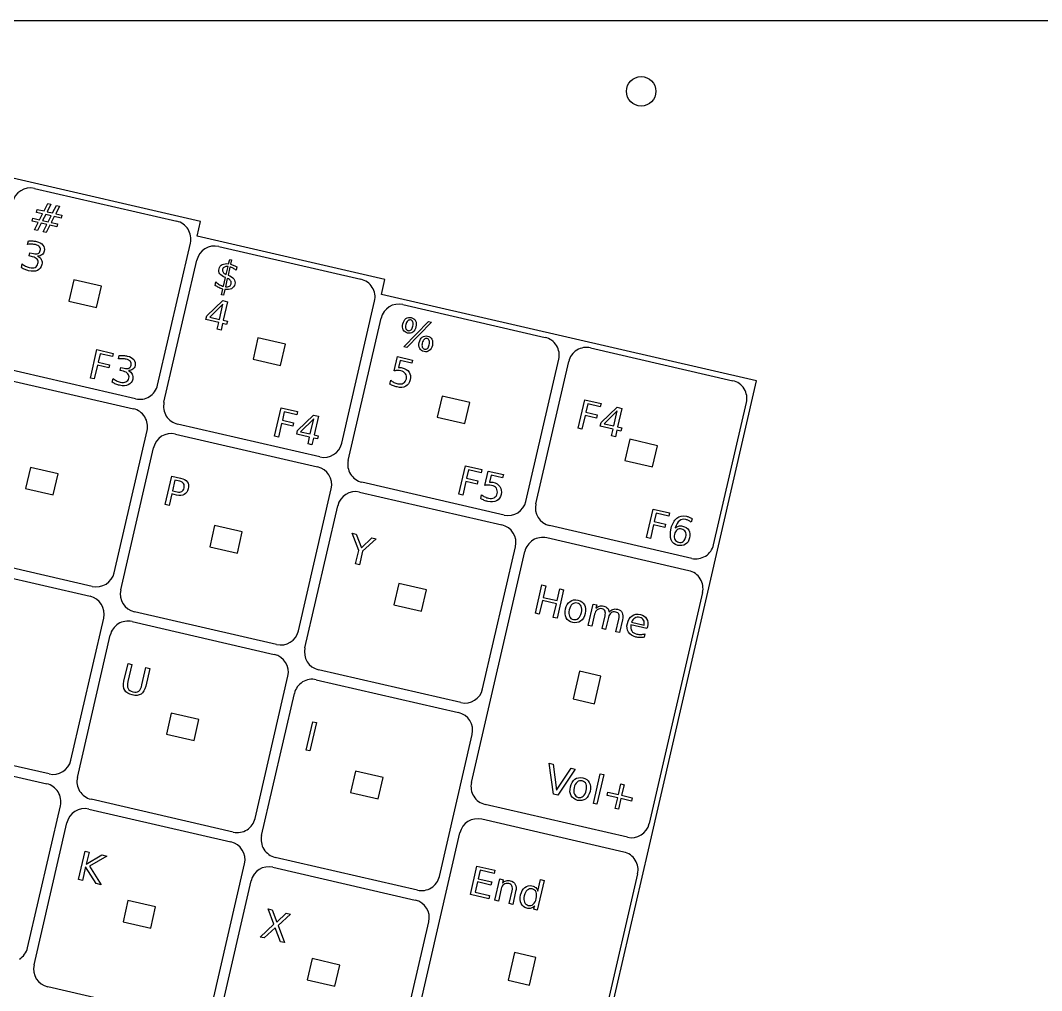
# Model space of a CAD drawing. Extents: x -4 to 403, y -6 to 597.
# Drawn here: x 95.2 to 195.9, y 501.1 to 596.9 of the extents above; entities that cross this region are included whole.
import ezdxf

# ---------------------------------------------------------------- set-up
doc = ezdxf.new("R2010")
doc.units = 0
doc.layers.get('0').update_dxf_attribs({"linetype": 'CONTINUOUS'})

msp = doc.modelspace()

# ---------------------------------------------------------------- linework, layer by layer
at = {"color": 1}
for p, q in [((28.62647, 596.869658), (370.485919, 596.869658)), ((157.868073, 589.869658), (157.868073, 589.869658)), ((112.947389, 577.021008), (94.434359, 581.295078)), ((96.562933, 580.290506), (110.593861, 577.05121)), ((112.609964, 575.559453), (112.947389, 577.021008)), ((131.122994, 571.285383), (112.609964, 575.559453)), ((108.703523, 560.861504), (111.942816, 574.892432)), ((114.738538, 574.55488), (128.769466, 571.315585)), ((109.340465, 559.174998), (112.57976, 573.205926)), ((100.431542, 571.263907), (99.947897, 569.169011)), ((103.159778, 570.634044), (100.431542, 571.263907)), ((130.785566, 569.823828), (131.122994, 571.285383)), ((102.676134, 568.539148), (103.159778, 570.634044)), ((167.811629, 561.275688), (130.785566, 569.823828)), ((99.947897, 569.169011), (102.676134, 568.539148)), ((126.879125, 555.12588), (130.118421, 569.156807)), ((132.914143, 568.819255), (146.945071, 565.579961)), ((127.51607, 553.439373), (130.755365, 567.470302)), ((118.607147, 565.52828), (118.123502, 563.433387)), ((121.335383, 564.898419), (118.607147, 565.52828)), ((120.851739, 562.803523), (121.335383, 564.898419)), ((151.427175, 564.545185), (165.458104, 561.305891)), ((118.123502, 563.433387), (120.851739, 562.803523)), ((145.05473, 549.390252), (148.294026, 563.421181)), ((146.029102, 549.165301), (149.268395, 563.19623)), ((106.544743, 559.51255), (92.513814, 562.751846)), ((92.288863, 561.777474), (106.319792, 558.53818)), ((157.126455, 514.993109), (167.811629, 561.275688)), ((136.782752, 559.792655), (136.299107, 557.697759)), ((139.510988, 559.162795), (136.782752, 559.792655)), ((139.027344, 557.067899), (139.510988, 559.162795)), ((163.567763, 545.116183), (166.807059, 559.147112)), ((136.299107, 557.697759), (139.027344, 557.067899)), ((104.429451, 542.348472), (107.668747, 556.379401)), ((124.720348, 553.776925), (110.689419, 557.016218)), ((110.464468, 556.041849), (124.495397, 552.802553)), ((155.295784, 555.518586), (154.812137, 553.42369)), ((158.024021, 554.888723), (155.295784, 555.518586)), ((105.066395, 540.661965), (108.305691, 554.692894)), ((157.540374, 552.793827), (158.024021, 554.888723)), ((154.812137, 553.42369), (157.540374, 552.793827)), ((96.157472, 552.750875), (95.673828, 550.655979)), ((98.885709, 552.121012), (96.157472, 552.750875)), ((98.402065, 550.026116), (98.885709, 552.121012)), ((142.895953, 548.0413), (128.865024, 551.280593)), ((95.673828, 550.655979), (98.402065, 550.026116)), ((122.605056, 536.612847), (125.844352, 550.643776)), ((128.640073, 550.306224), (142.671002, 547.066928)), ((123.242, 534.92634), (126.481296, 548.957269)), ((114.333077, 547.01525), (113.849433, 544.920354)), ((117.061314, 546.385387), (114.333077, 547.01525)), ((116.57767, 544.290491), (117.061314, 546.385387)), ((161.408983, 543.767228), (147.378054, 547.006524)), ((161.127796, 542.549267), (147.096868, 545.78856)), ((102.270674, 540.999517), (88.239745, 544.238813)), ((113.849433, 544.920354), (116.57767, 544.290491)), ((139.674234, 521.639346), (144.938088, 544.439608)), ((140.780661, 530.877222), (144.019957, 544.908151)), ((88.014794, 543.264444), (102.045723, 540.025148)), ((132.508682, 541.279626), (132.025038, 539.184729)), ((135.236919, 540.649762), (132.508682, 541.279626)), ((134.753275, 538.554866), (135.236919, 540.649762)), ((162.476748, 540.390487), (157.212894, 517.590228)), ((132.025038, 539.184729), (134.753275, 538.554866)), ((120.446279, 535.263892), (106.41535, 538.503188)), ((100.155382, 523.835442), (103.394677, 537.866371)), ((106.190399, 537.528819), (120.221328, 534.289523)), ((100.792326, 522.148935), (104.031619, 536.179864)), ((118.330987, 518.099817), (121.570282, 532.130746)), ((138.621884, 529.528268), (124.590955, 532.767563)), ((150.342976, 532.620859), (149.713113, 529.892622)), ((152.437872, 532.137214), (150.342976, 532.620859)), ((151.808009, 529.408978), (152.437872, 532.137214)), ((124.366004, 531.793194), (138.396933, 528.553898)), ((118.967931, 516.413311), (122.207224, 530.44424)), ((149.713113, 529.892622), (151.808009, 529.408978)), ((110.059008, 528.50222), (109.575364, 526.407324)), ((112.787245, 527.872357), (110.059008, 528.50222)), ((112.303598, 525.777461), (112.787245, 527.872357)), ((109.575364, 526.407324), (112.303598, 525.777461)), ((136.506592, 512.364189), (139.745887, 526.395118)), ((97.996604, 522.486487), (83.965676, 525.725783)), ((83.740725, 524.751411), (97.771654, 521.512118)), ((128.234613, 522.766593), (127.750966, 520.6717)), ((130.96285, 522.136732), (128.234613, 522.766593)), ((130.479203, 520.041836), (130.96285, 522.136732)), ((116.172209, 516.750862), (102.141281, 519.990156)), ((127.750966, 520.6717), (130.479203, 520.041836)), ((95.881312, 505.322409), (99.120608, 519.353338)), ((101.916327, 519.015786), (115.947256, 515.77649)), ((155.054117, 516.241274), (141.023188, 519.480569)), ((154.71669, 514.779721), (140.685761, 518.019014)), ((96.518254, 503.635903), (99.75755, 517.666832)), ((133.263127, 493.8698), (138.526984, 516.670059)), ((150.715349, 487.223563), (157.126455, 514.993109)), ((134.347812, 511.015238), (120.316883, 514.254531)), ((114.056917, 499.586784), (117.29621, 513.617713)), ((120.091932, 513.280161), (134.122861, 510.040865)), ((114.693859, 497.900278), (117.933155, 511.931207)), ((156.065644, 512.620941), (150.801791, 489.820682)), ((105.784939, 509.989188), (105.301292, 507.894292)), ((108.513172, 509.359324), (105.784939, 509.989188)), ((108.029528, 507.264428), (108.513172, 509.359324)), ((105.301292, 507.894292), (108.029528, 507.264428)), ((132.232519, 493.851159), (135.471815, 507.882088)), ((143.931869, 504.851312), (143.302006, 502.123076)), ((146.026766, 504.367668), (143.931869, 504.851312)), ((123.960541, 504.253563), (123.476897, 502.158667)), ((126.688777, 503.623699), (123.960541, 504.253563)), ((145.396902, 501.639432), (146.026766, 504.367668)), ((126.205133, 501.528803), (126.688777, 503.623699)), ((123.476897, 502.158667), (126.205133, 501.528803)), ((143.302006, 502.123076), (145.396902, 501.639432)), ((111.898137, 498.23783), (97.867208, 501.477126))]:
    msp.add_line(p, q, dxfattribs=at)
at = {"color": 5}
for p, q in [((97.505778, 578.056517), (97.877625, 578.79237)), ((98.182151, 578.722064), (97.806548, 577.987079)), ((97.877625, 578.79237), (98.182151, 578.722064)), ((98.355453, 577.860354), (98.732936, 578.594906)), ((99.033706, 578.525468), (98.659982, 577.790049)), ((98.732936, 578.594906), (99.033706, 578.525468)), ((96.334685, 577.057705), (96.401084, 577.345316)), ((96.401084, 577.345316), (97.062776, 577.192552)), ((96.760336, 577.923696), (96.827169, 578.213187)), ((97.365632, 577.783952), (96.760336, 577.923696)), ((96.827169, 578.213187), (97.505778, 578.056517)), ((97.062776, 577.192552), (97.365632, 577.783952)), ((97.670161, 577.713647), (97.367308, 577.122245)), ((98.217184, 577.587356), (97.670161, 577.713647)), ((97.806548, 577.987079), (98.355453, 577.860354)), ((97.91809, 576.995087), (98.217184, 577.587356)), ((98.519833, 577.517484), (98.220737, 576.925215)), ((99.179646, 577.365154), (98.519833, 577.517484)), ((98.659982, 577.790049), (99.246479, 577.654645)), ((99.246479, 577.654645), (99.179646, 577.365154)), ((96.926824, 576.920999), (96.334685, 577.057705)), ((96.551655, 576.187893), (96.926824, 576.920999)), ((97.227591, 576.851561), (96.854302, 576.118022)), ((97.778376, 576.724403), (97.227591, 576.851561)), ((97.367308, 577.122245), (97.91809, 576.995087)), ((97.405086, 575.990863), (97.778376, 576.724403)), ((98.081026, 576.65453), (97.705853, 575.921425)), ((98.752116, 576.499597), (98.081026, 576.65453)), ((98.220737, 576.925215), (98.818517, 576.787207)), ((98.818517, 576.787207), (98.752116, 576.499597)), ((96.854302, 576.118022), (96.551655, 576.187893)), ((97.705853, 575.921425), (97.405086, 575.990863)), ((95.889807, 574.761958), (95.967926, 575.100323)), ((96.04674, 573.614946), (96.11878, 573.926994)), ((96.373824, 573.539432), (96.04674, 573.614946)), ((96.11878, 573.926994), (96.460906, 573.848008)), ((115.7197, 572.838726), (115.821687, 573.28048)), ((115.821687, 573.28048), (116.009669, 573.237081)), ((95.270978, 572.467445), (95.355606, 572.834007)), ((115.480573, 571.802952), (115.658509, 572.573673)), ((115.846057, 572.528394), (115.660744, 571.725717)), ((116.009669, 573.237081), (115.908984, 572.800966)), ((116.54001, 572.532522), (116.464061, 572.203556)), ((115.208028, 570.622434), (115.405928, 571.479626)), ((115.58523, 571.39863), (115.397312, 570.584674)), ((114.393052, 570.711586), (114.471171, 571.049951)), ((115.015818, 569.789668), (115.144525, 570.355935)), ((115.335254, 570.315861), (115.203755, 569.74628)), ((115.203801, 569.746269), (115.015818, 569.789668)), ((113.55917, 567.699785), (115.137083, 569.208576)), ((115.160338, 568.854729), (113.855749, 567.577857)), ((114.81445, 567.356521), (115.160338, 568.854729)), ((115.137083, 569.208576), (115.614555, 569.098343)), ((115.614555, 569.098343), (115.192283, 567.269292)), ((113.474543, 567.333221), (113.55917, 567.699785)), ((114.741532, 567.040715), (113.474543, 567.333221)), ((113.855749, 567.577857), (114.81445, 567.356521)), ((115.192283, 567.269292), (115.592683, 567.176853)), ((114.588768, 566.379022), (114.741532, 567.040715)), ((114.96661, 566.29179), (114.588768, 566.379022)), ((115.119374, 566.953483), (114.96661, 566.29179)), ((115.519771, 566.861044), (115.119374, 566.953483)), ((115.592683, 567.176853), (115.519771, 566.861044)), ((132.997542, 564.637392), (135.425528, 567.143867)), ((135.726298, 567.074429), (133.298309, 564.567954)), ((135.425528, 567.143867), (135.726298, 567.074429)), ((102.080812, 561.569431), (102.728754, 564.375984)), ((102.728754, 564.375984), (104.341629, 564.003623)), ((133.298309, 564.567954), (132.997542, 564.637392)), ((103.0347, 563.968751), (102.843746, 563.141637)), ((104.26785, 563.684057), (103.0347, 563.968751)), ((104.341629, 564.003623), (104.26785, 563.684057)), ((104.852753, 563.455956), (104.930872, 563.794324)), ((132.047297, 562.280094), (132.372787, 563.689952)), ((132.372787, 563.689947), (133.863473, 563.345794)), ((132.646774, 563.290091), (132.487933, 562.602079)), ((133.789697, 563.026228), (132.646774, 563.290091)), ((133.863473, 563.345794), (133.789697, 563.026228)), ((102.769967, 562.822071), (102.460533, 561.481767)), ((103.882812, 562.56515), (102.769967, 562.822071)), ((102.843746, 563.141637), (103.956587, 562.884716)), ((103.956587, 562.884716), (103.882812, 562.56515)), ((105.009683, 562.308937), (105.081726, 562.620988)), ((105.33677, 562.233426), (105.009683, 562.308937)), ((105.081726, 562.620988), (105.42385, 562.542002)), ((102.460533, 561.481767), (102.080812, 561.569431)), ((104.233922, 561.161447), (104.318549, 561.528012)), ((131.621607, 560.976532), (131.709706, 561.358134)), ((150.200276, 556.618005), (150.848222, 559.424559)), ((150.848222, 559.424559), (152.461096, 559.052197)), ((120.256411, 555.833811), (120.904354, 558.640362)), ((120.904354, 558.640362), (122.517231, 558.267998)), ((121.210299, 558.233132), (121.019345, 557.406015)), ((122.443453, 557.948435), (121.210299, 558.233132)), ((122.517231, 558.267998), (122.443453, 557.948435)), ((151.154165, 559.017326), (150.96321, 558.190209)), ((150.96321, 558.190209), (152.076055, 557.933288)), ((152.387318, 558.732629), (151.154165, 559.017326)), ((152.461096, 559.052197), (152.387318, 558.732629)), ((152.465973, 557.177988), (154.043886, 558.686779)), ((154.067141, 558.332932), (152.762549, 557.056059)), ((153.721252, 556.834727), (154.067141, 558.332932)), ((154.043886, 558.686779), (154.521358, 558.576546)), ((154.521358, 558.576546), (154.099086, 556.747495)), ((121.019345, 557.406015), (122.13219, 557.149094)), ((122.13219, 557.149094), (122.058414, 556.829525)), ((122.522108, 556.393794), (124.100021, 557.902582)), ((124.123276, 557.548735), (122.818687, 556.271865)), ((123.777387, 556.05053), (124.123276, 557.548735)), ((124.100021, 557.902582), (124.57749, 557.792349)), ((124.57749, 557.792349), (124.155218, 555.963301)), ((150.889432, 557.87064), (150.579998, 556.530339)), ((152.002279, 557.613719), (150.889432, 557.87064)), ((152.076055, 557.933288), (152.002279, 557.613719)), ((152.381346, 556.811424), (152.465973, 557.177988)), ((120.945567, 557.086446), (120.636132, 555.746145)), ((122.058414, 556.829525), (120.945567, 557.086446)), ((122.437481, 556.02723), (122.522108, 556.393794)), ((122.818687, 556.271865), (123.777387, 556.05053)), ((150.579998, 556.530339), (150.200276, 556.618005)), ((153.648335, 556.518917), (152.381346, 556.811424)), ((152.762549, 557.056059), (153.721252, 556.834727)), ((153.495571, 555.857225), (153.648335, 556.518917)), ((154.026177, 556.431685), (153.873413, 555.769993)), ((154.426574, 556.339246), (154.026177, 556.431685)), ((154.099086, 556.747495), (154.499486, 556.655056)), ((154.499486, 556.655056), (154.426574, 556.339246)), ((120.636132, 555.746145), (120.256411, 555.833811)), ((123.704469, 555.734723), (122.437481, 556.02723)), ((123.551705, 555.073031), (123.704469, 555.734723)), ((124.082309, 555.647491), (123.929544, 554.985799)), ((124.482708, 555.555052), (124.082309, 555.647491)), ((124.155218, 555.963301), (124.555621, 555.870859)), ((124.555621, 555.870859), (124.482708, 555.555052)), ((153.873413, 555.769993), (153.495571, 555.857225)), ((123.929544, 554.985799), (123.551705, 555.073031)), ((138.432022, 550.098184), (139.079967, 552.904737)), ((139.079967, 552.904737), (140.692839, 552.532376)), ((139.38591, 552.497504), (139.194953, 551.670387)), ((140.61906, 552.212807), (139.38591, 552.497504)), ((140.692839, 552.532376), (140.61906, 552.212807)), ((141.010243, 550.9741), (141.335733, 552.383958)), ((141.335733, 552.383952), (142.826419, 552.039799)), ((109.462523, 549.089039), (110.110466, 551.895589)), ((110.110466, 551.895589), (110.967659, 551.69769)), ((110.418147, 551.495875), (110.17468, 550.441301)), ((110.895619, 551.385642), (110.418147, 551.495875)), ((139.121177, 551.350819), (138.811743, 550.010517)), ((140.234019, 551.093898), (139.121177, 551.350819)), ((139.194953, 551.670387), (140.307797, 551.413466)), ((140.307797, 551.413466), (140.234019, 551.093898)), ((141.60972, 551.984097), (141.450879, 551.296084)), ((142.752641, 551.720231), (141.60972, 551.984097)), ((142.826419, 552.039799), (142.752641, 551.720231)), ((110.102637, 550.129256), (109.842244, 549.001372)), ((110.580109, 550.019023), (110.102637, 550.129256)), ((110.17468, 550.441301), (110.652149, 550.331068)), ((138.811743, 550.010517), (138.432022, 550.098184)), ((109.842244, 549.001372), (109.462523, 549.089039)), ((140.584553, 549.670538), (140.672652, 550.052139)), ((156.945051, 545.824115), (157.592994, 548.630665)), ((157.592994, 548.630665), (159.205869, 548.258304)), ((157.89894, 548.223432), (157.707986, 547.396318)), ((159.13209, 547.938738), (157.89894, 548.223432)), ((159.205869, 548.258304), (159.13209, 547.938738)), ((157.634207, 547.076752), (157.324773, 545.736451)), ((158.747052, 546.819831), (157.634207, 547.076752)), ((157.707986, 547.396318), (158.820827, 547.139397)), ((158.820827, 547.139397), (158.747052, 546.819831)), ((161.443558, 547.676356), (161.363703, 547.330467)), ((127.900716, 546.248932), (128.308631, 546.154758)), ((128.553874, 544.549777), (127.900716, 546.248932)), ((128.308631, 546.154758), (128.820405, 544.820885)), ((128.820405, 544.820885), (129.859474, 545.796719)), ((130.267392, 545.702542), (128.935478, 544.461675)), ((129.859474, 545.796719), (130.267392, 545.702542)), ((157.324773, 545.736451), (156.945051, 545.824115)), ((128.245309, 543.213234), (128.553874, 544.549777)), ((128.935478, 544.461675), (128.626913, 543.125136)), ((128.626913, 543.125136), (128.245309, 543.213234)), ((145.982448, 538.348561), (146.630391, 541.155115)), ((146.630391, 541.155115), (147.010112, 541.067451)), ((147.010112, 541.067451), (146.744513, 539.917006)), ((148.76961, 540.661237), (148.121667, 537.854684)), ((148.124289, 539.598459), (148.389888, 540.748904)), ((148.389888, 540.748904), (148.76961, 540.661237)), ((146.670735, 539.59744), (146.36217, 538.260898)), ((148.050511, 539.278893), (146.670735, 539.59744)), ((146.744513, 539.917006), (148.124289, 539.598459)), ((147.741946, 537.942351), (148.050511, 539.278893)), ((151.202682, 537.143391), (151.688747, 539.248774)), ((151.688747, 539.248774), (152.036513, 539.168488)), ((152.036513, 539.168488), (151.960999, 538.841401)), ((146.36217, 538.260898), (145.982448, 538.348561)), ((151.825159, 538.253021), (151.550444, 537.063101)), ((152.56553, 536.82875), (152.856303, 538.08822)), ((148.121667, 537.854684), (147.741946, 537.942351)), ((151.550444, 537.063101), (151.202682, 537.143391)), ((153.18801, 537.93838), (152.913295, 536.74846)), ((153.928381, 536.514109), (154.219152, 537.773579)), ((154.569522, 537.704573), (154.276146, 536.433819)), ((156.992719, 536.828324), (155.402399, 537.195478)), ((155.47574, 537.461687), (156.709337, 537.178914)), ((157.031776, 536.997504), (156.992719, 536.828324)), ((152.913295, 536.74846), (152.56553, 536.82875)), ((154.276146, 536.433819), (153.928381, 536.514109)), ((156.788198, 536.311239), (156.712684, 535.984152)), ((105.388676, 531.640563), (105.793154, 533.392542)), ((106.174761, 533.30444), (105.781134, 531.599454)), ((105.79316, 533.392542), (106.174761, 533.30444)), ((107.166546, 531.279606), (107.560173, 532.984592)), ((107.560173, 532.984592), (107.941774, 532.896494)), ((107.941774, 532.896494), (107.537296, 531.144515)), ((123.364061, 524.840381), (124.012007, 527.646935)), ((124.391726, 527.559271), (123.74378, 524.752718)), ((124.012007, 527.646935), (124.391726, 527.559271)), ((123.74378, 524.752718), (123.364061, 524.840381)), ((147.753861, 520.492429), (147.330316, 523.546356)), ((147.330316, 523.546356), (147.726954, 523.454786)), ((147.726954, 523.454786), (148.070582, 520.886592)), ((148.070582, 520.886592), (149.50713, 523.0438)), ((149.901891, 522.952662), (148.184337, 520.393047)), ((149.50713, 523.0438), (149.901891, 522.952662)), ((151.699573, 519.581489), (152.374858, 522.506471)), ((152.720746, 522.426617), (152.045459, 519.501637)), ((152.374858, 522.506471), (152.720746, 522.426617)), ((154.174984, 520.449458), (154.416716, 521.496511)), ((154.416716, 521.496511), (154.73252, 521.423602)), ((154.73252, 521.423602), (154.490788, 520.376549)), ((148.184337, 520.393047), (147.753861, 520.492429)), ((153.054152, 520.371624), (153.127931, 520.69119)), ((154.101205, 520.129892), (153.054152, 520.371624)), ((153.127931, 520.69119), (154.174984, 520.449458)), ((153.859474, 519.082839), (154.101205, 520.129892)), ((154.417012, 520.056983), (154.17528, 519.00993)), ((155.464065, 519.815251), (154.417012, 520.056983)), ((154.490788, 520.376549), (155.537843, 520.134817)), ((155.537843, 520.134817), (155.464065, 519.815251)), ((152.045459, 519.501637), (151.699573, 519.581489)), ((154.17528, 519.00993), (153.859474, 519.082839)), ((100.914387, 512.062971), (101.56233, 514.869521)), ((101.56233, 514.869521), (101.942051, 514.781857)), ((101.942051, 514.781857), (101.668206, 513.5957)), ((101.668206, 513.5957), (103.201522, 514.491084)), ((103.690274, 514.378248), (101.995281, 513.391487)), ((103.201522, 514.491084), (103.690274, 514.378248)), ((101.606145, 513.326889), (101.294109, 511.975307)), ((102.641931, 511.664137), (101.606145, 513.326889)), ((101.995281, 513.391487), (103.141959, 511.548697)), ((139.571339, 510.579012), (140.219281, 513.385566)), ((140.219281, 513.385566), (141.993821, 512.975883)), ((140.525224, 512.978333), (140.333403, 512.147457)), ((141.920043, 512.656315), (140.525224, 512.978333)), ((141.993821, 512.975883), (141.920043, 512.656315)), ((101.294109, 511.975307), (100.914387, 512.062971)), ((140.259625, 511.827891), (140.024839, 510.810914)), ((141.596167, 511.519326), (140.259625, 511.827891)), ((140.333403, 512.147457), (141.669946, 511.838892)), ((141.669946, 511.838892), (141.596167, 511.519326)), ((141.979366, 510.023074), (142.465432, 512.128458)), ((142.465432, 512.128458), (142.813197, 512.048171)), ((142.813197, 512.048171), (142.737683, 511.721087)), ((146.842868, 511.981132), (146.167583, 509.05615)), ((146.233987, 510.921819), (146.496982, 512.060984)), ((146.496982, 512.060984), (146.842868, 511.981132)), ((103.141959, 511.548697), (102.641931, 511.664137)), ((140.024839, 510.810914), (141.453493, 510.481084)), ((142.601846, 511.132704), (142.327131, 509.942788)), ((143.396748, 509.695849), (143.687519, 510.955319)), ((144.036007, 510.886745), (143.742631, 509.615994)), ((141.379714, 510.161518), (139.571339, 510.579012)), ((141.453493, 510.481084), (141.379714, 510.161518)), ((142.327131, 509.942788), (141.979366, 510.023074)), ((119.602587, 509.16515), (120.010505, 509.070975)), ((120.174643, 507.655001), (119.602587, 509.16515)), ((120.010505, 509.070975), (120.46705, 507.866673)), ((143.742631, 509.615994), (143.396748, 509.695849)), ((145.821697, 509.136005), (145.894609, 509.451811)), ((146.167583, 509.05615), (145.821697, 509.136005)), ((120.46705, 507.866673), (121.409083, 508.748087)), ((121.816998, 508.653913), (120.603522, 507.514409)), ((121.409083, 508.748087), (121.816998, 508.653913)), ((118.826817, 506.388111), (120.174643, 507.655001)), ((120.307355, 507.303603), (119.236615, 506.293502)), ((120.821293, 505.927652), (120.307355, 507.303603)), ((120.603522, 507.514409), (121.229208, 505.833477)), ((119.236615, 506.293502), (118.826817, 506.388111)), ((121.229208, 505.833477), (120.821293, 505.927652))]:
    msp.add_line(p, q, dxfattribs=at)
at = {"color": 1}
for points in [[(154.968074, 589.869658), (154.968074, 590.670471), (155.617261, 591.319658), (156.418072, 591.319658)], [(156.418072, 591.319658), (157.218886, 591.319658), (157.868073, 590.670471), (157.868073, 589.869658)], [(156.418072, 588.419658), (155.617261, 588.419658), (154.968074, 589.068845), (154.968074, 589.869658)], [(157.868073, 589.869658), (157.868073, 589.068845), (157.218886, 588.419658), (156.418072, 588.419658)], [(96.562933, 580.290506), (95.594299, 580.514132), (94.627782, 579.910184), (94.404155, 578.941551)], [(111.715436, 576.251199), (111.462458, 576.656048), (111.059016, 576.943821), (110.593861, 577.05121)], [(111.942816, 574.892432), (112.050205, 575.357587), (111.968414, 575.84635), (111.715436, 576.251199)], [(114.738538, 574.55488), (113.769904, 574.778506), (112.803387, 574.174559), (112.57976, 573.205926)], [(129.891041, 570.515574), (129.638063, 570.920423), (129.234621, 571.208196), (128.769466, 571.315585)], [(130.118421, 569.156807), (130.22581, 569.621961), (130.144019, 570.110724), (129.891041, 570.515574)], [(132.914143, 568.819255), (131.94551, 569.042881), (130.978993, 568.438935), (130.755365, 567.470302)], [(148.066647, 564.779949), (147.813669, 565.184799), (147.410226, 565.472572), (146.945071, 565.579961)], [(148.294026, 563.421181), (148.401416, 563.886335), (148.319625, 564.375099), (148.066647, 564.779949)], [(150.068407, 564.317806), (149.663558, 564.064828), (149.375785, 563.661385), (149.268395, 563.19623)], [(151.427175, 564.545185), (150.962021, 564.652574), (150.473257, 564.570784), (150.068407, 564.317806)], [(166.579678, 560.505879), (166.326701, 560.910728), (165.923258, 561.198502), (165.458104, 561.305891)], [(107.903511, 559.739929), (108.308361, 559.992907), (108.596134, 560.39635), (108.703523, 560.861504)], [(166.807056, 559.147112), (166.914446, 559.612266), (166.832656, 560.101029), (166.579678, 560.505879)], [(106.544743, 559.51255), (107.009898, 559.40516), (107.498661, 559.486951), (107.903511, 559.739929)], [(109.340465, 559.174998), (109.233075, 558.709843), (109.314865, 558.22108), (109.567843, 557.81623)], [(107.441368, 557.738168), (107.18839, 558.143018), (106.784947, 558.430791), (106.319792, 558.53818)], [(107.668747, 556.379401), (107.776137, 556.844555), (107.694346, 557.333319), (107.441368, 557.738168)], [(109.567843, 557.81623), (109.820822, 557.41138), (110.224264, 557.123607), (110.689419, 557.016218)], [(110.464468, 556.041849), (109.495835, 556.265475), (108.529318, 555.661527), (108.305691, 554.692894)], [(124.720348, 553.776925), (125.688981, 553.553299), (126.655499, 554.157246), (126.879125, 555.12588)], [(127.51607, 553.439373), (127.40868, 552.974219), (127.49047, 552.485455), (127.743448, 552.080605)], [(125.844352, 550.643776), (126.067978, 551.612409), (125.46403, 552.578926), (124.495397, 552.802553)], [(127.743448, 552.080605), (127.996427, 551.675756), (128.399869, 551.387983), (128.865024, 551.280593)], [(128.640073, 550.306224), (127.67144, 550.52985), (126.704923, 549.925903), (126.481296, 548.957269)], [(142.895953, 548.041297), (143.864586, 547.817671), (144.831104, 548.421619), (145.05473, 549.390252)], [(146.029102, 549.165301), (145.805476, 548.196669), (146.409422, 547.230152), (147.378054, 547.006524)], [(144.019957, 544.908151), (144.243583, 545.876784), (143.639635, 546.843301), (142.671002, 547.066928)], [(145.7381, 545.561184), (145.33325, 545.308206), (145.045477, 544.904763), (144.938088, 544.439608)], [(147.096868, 545.788563), (146.631713, 545.895953), (146.14295, 545.814162), (145.7381, 545.561184)], [(162.767751, 543.994607), (163.172601, 544.247585), (163.460374, 544.651028), (163.567763, 545.116183)], [(161.408983, 543.767228), (161.874137, 543.659838), (162.362901, 543.741629), (162.767751, 543.994607)], [(102.270674, 540.999517), (103.239307, 540.775891), (104.205824, 541.379839), (104.429451, 542.348472)], [(162.24937, 541.749254), (161.996393, 542.154104), (161.592951, 542.441877), (161.127796, 542.549267)], [(162.476748, 540.390487), (162.584138, 540.855641), (162.502348, 541.344404), (162.24937, 541.749254)], [(103.394677, 537.866371), (103.618303, 538.835004), (103.014356, 539.801521), (102.045723, 540.025148)], [(105.066395, 540.661965), (104.842769, 539.693332), (105.446717, 538.726815), (106.41535, 538.503188)], [(104.831631, 537.30144), (104.426781, 537.048462), (104.139008, 536.645019), (104.031619, 536.179864)], [(106.190399, 537.528819), (105.725244, 537.636209), (105.236481, 537.554418), (104.831631, 537.30144)], [(120.446279, 535.263892), (121.414912, 535.040266), (122.381429, 535.644214), (122.605056, 536.612847)], [(121.570282, 532.130746), (121.793908, 533.099379), (121.189961, 534.065896), (120.221328, 534.289523)], [(123.242, 534.92634), (123.018374, 533.957707), (123.622322, 532.99119), (124.590955, 532.767563)], [(123.007236, 531.565815), (122.602386, 531.312837), (122.314613, 530.909394), (122.207224, 530.44424)], [(124.366004, 531.793194), (123.900849, 531.900584), (123.412086, 531.818793), (123.007236, 531.565815)], [(138.621884, 529.528268), (139.590517, 529.304642), (140.557034, 529.908589), (140.780661, 530.877222)], [(139.745885, 526.395121), (139.969511, 527.363753), (139.365565, 528.33027), (138.396933, 528.553898)], [(97.996604, 522.486487), (98.965238, 522.262861), (99.931755, 522.866809), (100.155382, 523.835442)], [(100.792326, 522.148935), (100.684936, 521.683781), (100.766727, 521.195017), (101.019705, 520.790168)], [(98.893227, 520.712105), (98.64025, 521.116955), (98.236808, 521.404728), (97.771654, 521.512118)], [(139.674234, 521.639349), (139.566844, 521.174195), (139.648635, 520.685431), (139.901613, 520.280581)], [(99.120605, 519.353338), (99.227995, 519.818492), (99.146205, 520.307255), (98.893227, 520.712105)], [(101.019705, 520.790168), (101.272683, 520.385318), (101.676126, 520.097545), (102.141281, 519.990156)], [(139.901613, 520.280581), (140.154591, 519.875732), (140.558034, 519.587959), (141.023188, 519.480569)], [(101.916327, 519.015786), (100.947694, 519.239412), (99.981176, 518.635465), (99.75755, 517.666832)], [(117.530974, 516.978241), (117.935824, 517.231219), (118.223597, 517.634662), (118.330987, 518.099817)], [(140.685761, 518.019014), (139.717127, 518.24264), (138.75061, 517.638693), (138.526984, 516.670059)], [(116.172207, 516.750862), (116.637361, 516.643473), (117.126125, 516.725263), (117.530974, 516.978241)], [(155.054117, 516.241274), (156.022751, 516.017648), (156.989268, 516.621595), (157.212894, 517.590228)], [(118.967928, 516.413311), (118.860538, 515.948156), (118.942329, 515.459393), (119.195307, 515.054543)], [(117.29621, 513.617713), (117.519836, 514.586346), (116.915889, 515.552864), (115.947256, 515.77649)], [(119.195307, 515.054543), (119.448285, 514.649693), (119.851728, 514.36192), (120.316883, 514.254531)], [(155.838265, 513.979709), (155.585287, 514.384559), (155.181844, 514.672332), (154.71669, 514.779721)], [(156.065644, 512.620941), (156.173034, 513.086096), (156.091243, 513.574859), (155.838265, 513.979709)], [(120.091932, 513.280161), (119.123299, 513.503787), (118.156781, 512.89984), (117.933155, 511.931207)], [(135.706579, 511.242616), (136.111428, 511.495593), (136.399202, 511.899035), (136.506592, 512.364189)], [(134.347812, 511.015238), (134.812966, 510.907848), (135.301729, 510.989638), (135.706579, 511.242616)], [(135.471815, 507.882088), (135.695441, 508.850722), (135.091494, 509.817239), (134.122861, 510.040865)], [(95.0813, 504.200833), (95.48615, 504.453812), (95.773923, 504.857254), (95.881312, 505.322409)], [(96.518254, 503.635903), (96.294628, 502.667269), (96.898575, 501.700752), (97.867208, 501.477126)]]:
    msp.add_open_spline(points, degree=3, dxfattribs=at)
at = {"color": 5}
for points in [[(96.306991, 574.776523), (96.182726, 574.781448), (96.043666, 574.776594), (95.889807, 574.761958)], [(95.967926, 575.100323), (96.1213, 575.10715), (96.262964, 575.106125), (96.392913, 575.097247)], [(96.649405, 574.73311), (96.54539, 574.757122), (96.43125, 574.771591), (96.306991, 574.776523)], [(96.392913, 575.097247), (96.524118, 575.088075), (96.645485, 575.070613), (96.757022, 575.044866)], [(97.060496, 574.515443), (96.976921, 574.616575), (96.839894, 574.689131), (96.649405, 574.73311)], [(96.757022, 575.044866), (97.045256, 574.978319), (97.25815, 574.859869), (97.395703, 574.689515)], [(97.138257, 574.14901), (97.171528, 574.293127), (97.145594, 574.415271), (97.060496, 574.515443)], [(97.395703, 574.689515), (97.53354, 574.52041), (97.576709, 574.324323), (97.525212, 574.101255)], [(96.824386, 573.286912), (96.730787, 573.407519), (96.580602, 573.491692), (96.373824, 573.539432)], [(96.460906, 573.848008), (96.64763, 573.804897), (96.799031, 573.808884), (96.915106, 573.859969)], [(96.909806, 572.859311), (96.947997, 573.024733), (96.919515, 573.167267), (96.824386, 573.286912)], [(97.300611, 573.737308), (97.187036, 573.651327), (97.043393, 573.606609), (96.869677, 573.603157)], [(96.869677, 573.603156), (97.042422, 573.522354), (97.16537, 573.408829), (97.23853, 573.26258)], [(96.915106, 573.859969), (97.031467, 573.912303), (97.105852, 574.008649), (97.138257, 574.14901)], [(97.23853, 573.26258), (97.312935, 573.116041), (97.32931, 572.952541), (97.287648, 572.77208)], [(97.525212, 574.101255), (97.489333, 573.945856), (97.414468, 573.82454), (97.300611, 573.737308)], [(95.632468, 572.275088), (95.513608, 572.326289), (95.39311, 572.390408), (95.270978, 572.467445)], [(95.355606, 572.834007), (95.446696, 572.748297), (95.551284, 572.67531), (95.669375, 572.615048)], [(95.988907, 572.155178), (95.871101, 572.182376), (95.752292, 572.222347), (95.632468, 572.275088)], [(95.669375, 572.615048), (95.787462, 572.554785), (95.914804, 572.508886), (96.051402, 572.47735)], [(96.051402, 572.47735), (96.28951, 572.422378), (96.481449, 572.427565), (96.627217, 572.492911)], [(96.627217, 572.492911), (96.774235, 572.557969), (96.868432, 572.680102), (96.909806, 572.859311)], [(97.287648, 572.77208), (97.223705, 572.495122), (97.078987, 572.302813), (96.853492, 572.195153)], [(114.853577, 571.848706), (114.753137, 571.985412), (114.724618, 572.147756), (114.768018, 572.335739)], [(114.768018, 572.335739), (114.815178, 572.540009), (114.920656, 572.685277), (115.084452, 572.771544)], [(115.084452, 572.771544), (115.248245, 572.857807), (115.459993, 572.880201), (115.7197, 572.838726)], [(115.121279, 572.287842), (115.096387, 572.180064), (115.112107, 572.087999), (115.168393, 572.011645)], [(115.29714, 572.526422), (115.205361, 572.477648), (115.146741, 572.398122), (115.121279, 572.287842)], [(115.658509, 572.573673), (115.509374, 572.590942), (115.388919, 572.575197), (115.29714, 572.526422)], [(116.170824, 572.399956), (116.068448, 572.453949), (115.96019, 572.496762), (115.846057, 572.528394)], [(115.908984, 572.800966), (116.024373, 572.769044), (116.134268, 572.730473), (116.23867, 572.685252)], [(116.464061, 572.203556), (116.372195, 572.280203), (116.27445, 572.345669), (116.170824, 572.399956)], [(116.23867, 572.685252), (116.343355, 572.641281), (116.4438, 572.590371), (116.54001, 572.532522)], [(96.853492, 572.195153), (96.627996, 572.087492), (96.339799, 572.074168), (95.988907, 572.155178)], [(115.405928, 571.479626), (115.139386, 571.58868), (114.95527, 571.711707), (114.853577, 571.848706)], [(115.168393, 572.011645), (115.225938, 571.934998), (115.329999, 571.865433), (115.480573, 571.802952)], [(115.916928, 571.171572), (115.855528, 571.254386), (115.744959, 571.330073), (115.58523, 571.39863)], [(115.660744, 571.725717), (115.935092, 571.616176), (116.126292, 571.489535), (116.234349, 571.345789)], [(116.234349, 571.345789), (116.342401, 571.202042), (116.37386, 571.032419), (116.32873, 570.83692)], [(114.760181, 570.492188), (114.635247, 570.55139), (114.512873, 570.624523), (114.393052, 570.711586)], [(114.471171, 571.049951), (114.580479, 570.940234), (114.695527, 570.849654), (114.816312, 570.778208)], [(115.144525, 570.355935), (115.013515, 570.388817), (114.8854, 570.434238), (114.760181, 570.492188)], [(114.816312, 570.778208), (114.938639, 570.707727), (115.069212, 570.655802), (115.208028, 570.622434)], [(115.998555, 570.384486), (115.828878, 570.295619), (115.607776, 570.272745), (115.335254, 570.315861)], [(115.397312, 570.584674), (115.561387, 570.569233), (115.691483, 570.586706), (115.787603, 570.637129)], [(115.787603, 570.637129), (115.884972, 570.687248), (115.946677, 570.768703), (115.972718, 570.881491)], [(115.972718, 570.881491), (115.998174, 570.991773), (115.979576, 571.088466), (115.916928, 571.171572)], [(116.32873, 570.83692), (116.279832, 570.625128), (116.169771, 570.474318), (115.998555, 570.384486)], [(132.905207, 566.921848), (132.959021, 567.154944), (133.060119, 567.326964), (133.208492, 567.437911)], [(133.384618, 567.21506), (133.3018, 567.136498), (133.241588, 567.015758), (133.203976, 566.852845)], [(133.208492, 567.437911), (133.356865, 567.548853), (133.530053, 567.581469), (133.728063, 567.535758)], [(133.672824, 567.297023), (133.565046, 567.321915), (133.468977, 567.294483), (133.384618, 567.21506)], [(133.89605, 567.097015), (133.855088, 567.20547), (133.78072, 567.27214), (133.672948, 567.297023)], [(133.728063, 567.535758), (133.926064, 567.490044), (134.068056, 567.384662), (134.154035, 567.219615)], [(134.154035, 567.219615), (134.240296, 567.055819), (134.25638, 566.856745), (134.202275, 566.622397)], [(132.948822, 566.32174), (132.865355, 566.486207), (132.850815, 566.686246), (132.905207, 566.921848)], [(133.375232, 566.007477), (133.175969, 566.053479), (133.033836, 566.158231), (132.948822, 566.32174)], [(133.203976, 566.852845), (133.165783, 566.687421), (133.166686, 566.551251), (133.206798, 566.44434)], [(133.206798, 566.44434), (133.246795, 566.337423), (133.321307, 566.27138), (133.430338, 566.246211)], [(133.430338, 566.246211), (133.539366, 566.221037), (133.635288, 566.247622), (133.718106, 566.326295)], [(133.718106, 566.326295), (133.802174, 566.404563), (133.863307, 566.52641), (133.901497, 566.691834)], [(133.901497, 566.691834), (133.938821, 566.853497), (133.937001, 566.988557), (133.89605, 567.097015)], [(134.202275, 566.622397), (134.147595, 566.385542), (134.04558, 566.212412), (133.896245, 566.103009)], [(133.896245, 566.103009), (133.74816, 565.993315), (133.574489, 565.961472), (133.375232, 566.007477)], [(134.521438, 565.089425), (134.575827, 565.325027), (134.677069, 565.497673), (134.825154, 565.607367)], [(135.003727, 565.385961), (134.920906, 565.307402), (134.860403, 565.185411), (134.822216, 565.019987)], [(134.825154, 565.607367), (134.97478, 565.718021), (135.149224, 565.750347), (135.348481, 565.704345)], [(135.293375, 565.46561), (135.184344, 565.490784), (135.087795, 565.464199), (135.003727, 565.385961)], [(135.512712, 565.266468), (135.473001, 565.374638), (135.399885, 565.44102), (135.293366, 565.46561)], [(135.348481, 565.704345), (135.546488, 565.658633), (135.687851, 565.553395), (135.772577, 565.388637)], [(135.517736, 564.859411), (135.555632, 565.023582), (135.553959, 565.159266), (135.512712, 565.266468)], [(135.772577, 565.388637), (135.857294, 565.223875), (135.872605, 565.024322), (135.818506, 564.789973)], [(134.567364, 564.490761), (134.48264, 564.655519), (134.46733, 564.855076), (134.521438, 565.089425)], [(134.99565, 564.176063), (134.795137, 564.222356), (134.652375, 564.327255), (134.567364, 564.490761)], [(134.822216, 565.019987), (134.784601, 564.857071), (134.785648, 564.721528), (134.825349, 564.613361)], [(134.825349, 564.613361), (134.866598, 564.506156), (134.941737, 564.439969), (135.050768, 564.414798)], [(135.51291, 564.272465), (135.364822, 564.162773), (135.192404, 564.13064), (134.99565, 564.176063)], [(135.050768, 564.414798), (135.157287, 564.390216), (135.251956, 564.417056), (135.334777, 564.49575)], [(135.334777, 564.49575), (135.419133, 564.575275), (135.480118, 564.696495), (135.517736, 564.859411)], [(135.818506, 564.789973), (135.764395, 564.555624), (135.66253, 564.383121), (135.51291, 564.272465)], [(105.269937, 563.470519), (105.145674, 563.475458), (105.006609, 563.470592), (104.852753, 563.455956)], [(104.930872, 563.794324), (105.084246, 563.801154), (105.22591, 563.800138), (105.355859, 563.791248)], [(105.612351, 563.427108), (105.508333, 563.451125), (105.394199, 563.465597), (105.269937, 563.470519)], [(105.355859, 563.791248), (105.487062, 563.782075), (105.608431, 563.764606), (105.719966, 563.73887)], [(106.023442, 563.209441), (105.939867, 563.310575), (105.802837, 563.383129), (105.612351, 563.427108)], [(105.719966, 563.73887), (106.008202, 563.672322), (106.221096, 563.55387), (106.358649, 563.383518)], [(106.101203, 562.843009), (106.134474, 562.987126), (106.10854, 563.109269), (106.023442, 563.209441)], [(106.358649, 563.383518), (106.496486, 563.214414), (106.539655, 563.018326), (106.488157, 562.795257)], [(105.787332, 561.980902), (105.693733, 562.101513), (105.543548, 562.185685), (105.33677, 562.233426)], [(105.42385, 562.542002), (105.610576, 562.49889), (105.761977, 562.502878), (105.878049, 562.553968)], [(106.263554, 562.431309), (106.149982, 562.34533), (106.006339, 562.300612), (105.832623, 562.297158)], [(105.832623, 562.297158), (106.005366, 562.216357), (106.128316, 562.102833), (106.201476, 561.956583)], [(105.878049, 562.553968), (105.994413, 562.606301), (106.068795, 562.702646), (106.101203, 562.843009)], [(106.488157, 562.795257), (106.452279, 562.63986), (106.377413, 562.518544), (106.263554, 562.431309)], [(132.37989, 562.314192), (132.274427, 562.314757), (132.163558, 562.303412), (132.047297, 562.280094)], [(132.692231, 562.277721), (132.590719, 562.301145), (132.486607, 562.313318), (132.37989, 562.314192)], [(132.487933, 562.602079), (132.547417, 562.608147), (132.605739, 562.609191), (132.662903, 562.60524)], [(132.662903, 562.60524), (132.720363, 562.602418), (132.776658, 562.594826), (132.831801, 562.582098)], [(133.167801, 561.987746), (133.067556, 562.131008), (132.909031, 562.227669), (132.692231, 562.277721)], [(132.831801, 562.582098), (133.145099, 562.509767), (133.373417, 562.366635), (133.516749, 562.152708)], [(104.318549, 561.528012), (104.409642, 561.442301), (104.51423, 561.369312), (104.632318, 561.309052)], [(104.632318, 561.309052), (104.750405, 561.248789), (104.877747, 561.202889), (105.014348, 561.171353)], [(105.014348, 561.171353), (105.252456, 561.116379), (105.444395, 561.121569), (105.590163, 561.186904)], [(105.590163, 561.186904), (105.737181, 561.251962), (105.831378, 561.374096), (105.872752, 561.553304)], [(105.872752, 561.553304), (105.910942, 561.718726), (105.882461, 561.86126), (105.787332, 561.980902)], [(106.250591, 561.466084), (106.186651, 561.189125), (106.04193, 560.996816), (105.816438, 560.889156)], [(106.201476, 561.956583), (106.275881, 561.810045), (106.292256, 561.646545), (106.250591, 561.466084)], [(131.709706, 561.358134), (131.808317, 561.27069), (131.914303, 561.198037), (132.027668, 561.140188)], [(132.953414, 561.059122), (133.106313, 561.143941), (133.205334, 561.284101), (133.25047, 561.479602)], [(133.25047, 561.479602), (133.295603, 561.6751), (133.268052, 561.844482), (133.167801, 561.987746)], [(133.630188, 561.391938), (133.560462, 561.089915), (133.412222, 560.876637), (133.185474, 560.752107)], [(133.516749, 562.152708), (133.660076, 561.938775), (133.697891, 561.685187), (133.630188, 561.391938)], [(104.595414, 560.969093), (104.476551, 561.020285), (104.356056, 561.084412), (104.233922, 561.161447)], [(104.95185, 560.84918), (104.834047, 560.876386), (104.715235, 560.916349), (104.595414, 560.969093)], [(105.816438, 560.889156), (105.590942, 560.781494), (105.302745, 560.768171), (104.95185, 560.84918)], [(131.978615, 560.799071), (131.861682, 560.847182), (131.74268, 560.906344), (131.621607, 560.976532)], [(132.332595, 560.685669), (132.214793, 560.712875), (132.096802, 560.750679), (131.978615, 560.799071)], [(132.027668, 561.140188), (132.141031, 561.082335), (132.26476, 561.03793), (132.398856, 561.006973)], [(133.185474, 560.752107), (132.95901, 560.628829), (132.674719, 560.606683), (132.332595, 560.685669)], [(132.398856, 561.006973), (132.615656, 560.956921), (132.800509, 560.9743), (132.953414, 561.059122)], [(111.273732, 551.153808), (111.198353, 551.267569), (111.072316, 551.344847), (110.895619, 551.385642)], [(110.967659, 551.69769), (111.28221, 551.625068), (111.503201, 551.498808), (111.63063, 551.318911)], [(111.328644, 550.73127), (111.36741, 550.899198), (111.349105, 551.040044), (111.273732, 551.153808)], [(111.63063, 551.318911), (111.759597, 551.139973), (111.792403, 550.913281), (111.729041, 550.638831)], [(141.450879, 551.296084), (141.510363, 551.302152), (141.568685, 551.303196), (141.625849, 551.299245)], [(141.625849, 551.299245), (141.683306, 551.296423), (141.739604, 551.288831), (141.794747, 551.276103)], [(141.794747, 551.276103), (142.108045, 551.20377), (142.336363, 551.060641), (142.479695, 550.846711)], [(110.652149, 550.331068), (110.828851, 550.290276), (110.976007, 550.304483), (111.093629, 550.373689)], [(111.093629, 550.373689), (111.211245, 550.44289), (111.289582, 550.562087), (111.328644, 550.73127)], [(111.729041, 550.638831), (111.665101, 550.361872), (111.53595, 550.171248), (111.341595, 550.066959)], [(141.342836, 551.008195), (141.237373, 551.00876), (141.126504, 550.997414), (141.010243, 550.9741)], [(141.655174, 550.971726), (141.553665, 550.995151), (141.44955, 551.007323), (141.342836, 551.008195)], [(142.130747, 550.681752), (142.030502, 550.825013), (141.871977, 550.921672), (141.655174, 550.971726)], [(141.916357, 549.753128), (142.069259, 549.837947), (142.168277, 549.978104), (142.213413, 550.173605)], [(142.213413, 550.173605), (142.258549, 550.369106), (142.230995, 550.538487), (142.130747, 550.681752)], [(142.593134, 550.085938), (142.523408, 549.783918), (142.375168, 549.57064), (142.14842, 549.446112)], [(142.479695, 550.846711), (142.623019, 550.632778), (142.660837, 550.37919), (142.593134, 550.085938)], [(111.341595, 550.066959), (111.14849, 549.962378), (110.89466, 549.946399), (110.580109, 550.019023)], [(140.941561, 549.493074), (140.824628, 549.541187), (140.705626, 549.600347), (140.584553, 549.670538)], [(140.672652, 550.052139), (140.771263, 549.964693), (140.877249, 549.892043), (140.990614, 549.83419)], [(141.295541, 549.379674), (141.177739, 549.40688), (141.059748, 549.444684), (140.941561, 549.493074)], [(140.990614, 549.83419), (141.103977, 549.776338), (141.227704, 549.731936), (141.361799, 549.700976)], [(142.14842, 549.446112), (141.921956, 549.322835), (141.637665, 549.300689), (141.295541, 549.379674)], [(141.361799, 549.700976), (141.578602, 549.650924), (141.763455, 549.668306), (141.916357, 549.753128)], [(159.377508, 546.737651), (159.479929, 547.181284), (159.666786, 547.510384), (159.938086, 547.724952)], [(160.184909, 547.481834), (160.014263, 547.343032), (159.880047, 547.104735), (159.782263, 546.766954)], [(159.938086, 547.724952), (160.209668, 547.94077), (160.522791, 548.007738), (160.877446, 547.925863)], [(160.818715, 547.602809), (160.568074, 547.66067), (160.356805, 547.620363), (160.184909, 547.481834)], [(161.098081, 547.500692), (161.007082, 547.546785), (160.913957, 547.580818), (160.818715, 547.602809)], [(160.877446, 547.925863), (160.972687, 547.903878), (161.066391, 547.872337), (161.158547, 547.831265)], [(161.363703, 547.330467), (161.27887, 547.397574), (161.190331, 547.454312), (161.098081, 547.500692)], [(161.158547, 547.831265), (161.251954, 547.789888), (161.346956, 547.738267), (161.44355, 547.67637)], [(159.385071, 545.595427), (159.270958, 545.884451), (159.26844, 546.265191), (159.377508, 546.737651)], [(159.709469, 546.134319), (159.662888, 545.932553), (159.675498, 545.76134), (159.747306, 545.620683)], [(159.968639, 546.579386), (159.842729, 546.485691), (159.756338, 546.337338), (159.709469, 546.134319)], [(159.782263, 546.766954), (159.881373, 546.858911), (159.993351, 546.920839), (160.118194, 546.952738)], [(160.415039, 546.660466), (160.244602, 546.699811), (160.095803, 546.672771), (159.968639, 546.579386)], [(160.118194, 546.952738), (160.243329, 546.985888), (160.37294, 546.986983), (160.507037, 546.95604)], [(160.778837, 546.392338), (160.706741, 546.531739), (160.585473, 546.621116), (160.415039, 546.660466)], [(160.507037, 546.95604), (160.789003, 546.89094), (160.99163, 546.753743), (161.11491, 546.544442)], [(160.818557, 545.878264), (160.865423, 546.081284), (160.852184, 546.252641), (160.778837, 546.392338)], [(161.11491, 546.544442), (161.239729, 546.336105), (161.268143, 546.084685), (161.200155, 545.79018)], [(160.043547, 545.051367), (159.718966, 545.126303), (159.499476, 545.307653), (159.385071, 545.595427)], [(159.747306, 545.620683), (159.820653, 545.480989), (159.942548, 545.391468), (160.112985, 545.35212)], [(160.78436, 545.155555), (160.57371, 545.02071), (160.326771, 544.985979), (160.043547, 545.051367)], [(160.112985, 545.35212), (160.283419, 545.31277), (160.431591, 545.339957), (160.557504, 545.433635)], [(160.557504, 545.433635), (160.684956, 545.528289), (160.771974, 545.676501), (160.818557, 545.878264)], [(161.200155, 545.79018), (161.133607, 545.501944), (160.995011, 545.290401), (160.78436, 545.155555)], [(148.954539, 538.769225), (149.034391, 539.115108), (149.1821, 539.366125), (149.397673, 539.522281)], [(149.618012, 539.241727), (149.476963, 539.122488), (149.377361, 538.936924), (149.319209, 538.68503)], [(149.397673, 539.522281), (149.614496, 539.678141), (149.87392, 539.721209), (150.175943, 539.65148)], [(150.108229, 539.358234), (149.922756, 539.40105), (149.759346, 539.362213), (149.618012, 539.241727)], [(150.495458, 539.037175), (150.421533, 539.208682), (150.292461, 539.3157), (150.108241, 539.358234)], [(150.175943, 539.65148), (150.47671, 539.582045), (150.690372, 539.429755), (150.816929, 539.194619)], [(150.520407, 538.407712), (150.577983, 538.657101), (150.569663, 538.866922), (150.495458, 539.037175)], [(150.816929, 539.194619), (150.94348, 538.959479), (150.966828, 538.668971), (150.886979, 538.323085)], [(151.960999, 538.841401), (152.06975, 538.952249), (152.186353, 539.025652), (152.310816, 539.061599)], [(152.310816, 539.061599), (152.435273, 539.097543), (152.573319, 539.098014), (152.72496, 539.06301)], [(152.72496, 539.06301), (152.877848, 539.027715), (152.998586, 538.958918), (153.087175, 538.856629)], [(149.022707, 537.898126), (148.897696, 538.134228), (148.874972, 538.424592), (148.954539, 538.769225)], [(149.319209, 538.68503), (149.261055, 538.433135), (149.268455, 538.222208), (149.34142, 538.052245)], [(149.34142, 538.052245), (149.415924, 537.883242), (149.546539, 537.777188), (149.733266, 537.734079)], [(150.221604, 537.851018), (150.362938, 537.971507), (150.462542, 538.157071), (150.520407, 538.407712)], [(150.886979, 538.323085), (150.80741, 537.978452), (150.659074, 537.727582), (150.441963, 537.570466)], [(152.093155, 538.701988), (151.96165, 538.60695), (151.872319, 538.457293), (151.825159, 538.253021)], [(152.555895, 538.785238), (152.37919, 538.826034), (152.224944, 538.798277), (152.093155, 538.701988)], [(152.852889, 538.562232), (152.804022, 538.67647), (152.705024, 538.750807), (152.555895, 538.785238)], [(152.856303, 538.08822), (152.903169, 538.291239), (152.902029, 538.449241), (152.852889, 538.562232)], [(153.087175, 538.856629), (153.177009, 538.754047), (153.23055, 538.622884), (153.247791, 538.463147)], [(153.456435, 538.38923), (153.324933, 538.294186), (153.235455, 538.143905), (153.18801, 537.93838)], [(153.247779, 538.46313), (153.370126, 538.598562), (153.499987, 538.689362), (153.637368, 538.735525)], [(153.922499, 538.469728), (153.743291, 538.511102), (153.587936, 538.484262), (153.456435, 538.38923)], [(153.637368, 538.735525), (153.774742, 538.781691), (153.92489, 538.785966), (154.087808, 538.748366)], [(154.215737, 538.247591), (154.166867, 538.361832), (154.069122, 538.435878), (153.922499, 538.469728)], [(154.087808, 538.748366), (154.307118, 538.697732), (154.458504, 538.581601), (154.541977, 538.399971)], [(154.219152, 537.773579), (154.265732, 537.975345), (154.264589, 538.13335), (154.215737, 538.247591)], [(154.541977, 538.399971), (154.625729, 538.219594), (154.634916, 537.987794), (154.569522, 537.704573)], [(155.055797, 537.340836), (155.135361, 537.685463), (155.291173, 537.937254), (155.523227, 538.096201)], [(155.523227, 538.096201), (155.756825, 538.256111), (156.031529, 538.29961), (156.347336, 538.226701)], [(156.347336, 538.226701), (156.630557, 538.161313), (156.833136, 538.018181), (156.955065, 537.797317)], [(149.665572, 537.440828), (149.363549, 537.510556), (149.149261, 537.66299), (149.022707, 537.898126)], [(150.441963, 537.570466), (150.225137, 537.414603), (149.966339, 537.371392), (149.665572, 537.440828)], [(149.733266, 537.734079), (149.917487, 537.691548), (150.080267, 537.730523), (150.221604, 537.851018)], [(155.165906, 536.479855), (155.01554, 536.720489), (154.978837, 537.007481), (155.055797, 537.340836)], [(155.402399, 537.195478), (155.362471, 536.953895), (155.391957, 536.755688), (155.490842, 536.600858)], [(155.781325, 537.876234), (155.640857, 537.793823), (155.538998, 537.655638), (155.47574, 537.461687)], [(156.283393, 537.932583), (156.090401, 537.977137), (155.923043, 537.95835), (155.781325, 537.876234)], [(156.654134, 537.66879), (156.577406, 537.805303), (156.45383, 537.893233), (156.283393, 537.932583)], [(156.709325, 537.178869), (156.750538, 537.368675), (156.732101, 537.531988), (156.654134, 537.66879)], [(156.955065, 537.797317), (157.078534, 537.577406), (157.104106, 537.310805), (157.031776, 536.997504)], [(155.897121, 536.00216), (155.561259, 536.079701), (155.317524, 536.238931), (155.165906, 536.479855)], [(155.490842, 536.600858), (155.591279, 536.44699), (155.756165, 536.343584), (155.985502, 536.290637)], [(156.303306, 535.951944), (156.166609, 535.954484), (156.031213, 535.971192), (155.897121, 536.00216)], [(155.985502, 536.290637), (156.118338, 536.25997), (156.250553, 536.246593), (156.382145, 536.250544)], [(156.712684, 535.984152), (156.576464, 535.960163), (156.440006, 535.949424), (156.303306, 535.951944)], [(156.382145, 536.250544), (156.514987, 536.254185), (156.650338, 536.27442), (156.788198, 536.311239)], [(105.467981, 530.749073), (105.330629, 530.977462), (105.304193, 531.274622), (105.388676, 531.640563)], [(105.781134, 531.599454), (105.711696, 531.298687), (105.716156, 531.069297), (105.794512, 530.911286)], [(106.852842, 530.66695), (106.992539, 530.77462), (107.097106, 530.978836), (107.166546, 531.279606)], [(107.537296, 531.144515), (107.45281, 530.778577), (107.298158, 530.523219), (107.073337, 530.378448)], [(106.207874, 530.283232), (105.853217, 530.365113), (105.606586, 530.520392), (105.467981, 530.749073)], [(105.794512, 530.911286), (105.873161, 530.754526), (106.034672, 530.647942), (106.279048, 530.591523)], [(107.073337, 530.378448), (106.849763, 530.233383), (106.561276, 530.201644), (106.207874, 530.283232)], [(106.279048, 530.591523), (106.522168, 530.535394), (106.713433, 530.560535), (106.852842, 530.66695)], [(149.438285, 521.210374), (149.518137, 521.556257), (149.665849, 521.807274), (149.881419, 521.963431)], [(149.881419, 521.963431), (150.098242, 522.119291), (150.357666, 522.162358), (150.659689, 522.092629)], [(150.659689, 522.092629), (150.960456, 522.023194), (151.174118, 521.870904), (151.300675, 521.635768)], [(149.506453, 520.339276), (149.381442, 520.575377), (149.358721, 520.865744), (149.438285, 521.210374)], [(149.802955, 521.126179), (149.744801, 520.874284), (149.752203, 520.663357), (149.825166, 520.493394)], [(150.101758, 521.682876), (149.960709, 521.56364), (149.86111, 521.378074), (149.802955, 521.126179)], [(150.591975, 521.799383), (150.406502, 521.842199), (150.243092, 521.803363), (150.101758, 521.682876)], [(150.979204, 521.478325), (150.905279, 521.649831), (150.776204, 521.75685), (150.591987, 521.799383)], [(151.004152, 520.848862), (151.061728, 521.09825), (151.053409, 521.308071), (150.979204, 521.478325)], [(151.300675, 521.635768), (151.427226, 521.400629), (151.450574, 521.110121), (151.370725, 520.764235)], [(150.149321, 519.881977), (149.847298, 519.951706), (149.633007, 520.104139), (149.506453, 520.339276)], [(149.825166, 520.493394), (149.89967, 520.324391), (150.030285, 520.218338), (150.217015, 520.175228)], [(150.925709, 520.011616), (150.708883, 519.855753), (150.450085, 519.812542), (150.149321, 519.881977)], [(150.217015, 520.175228), (150.401233, 520.1327), (150.564013, 520.171672), (150.70535, 520.292167)], [(150.70535, 520.292167), (150.846686, 520.412656), (150.946288, 520.59822), (151.004152, 520.848862)], [(151.370725, 520.764235), (151.291158, 520.419605), (151.142819, 520.168732), (150.925709, 520.011616)], [(142.737683, 511.721087), (142.849615, 511.828563), (142.968583, 511.900755), (143.094584, 511.937667)], [(143.094584, 511.937667), (143.221838, 511.974288), (143.358778, 511.975671), (143.505406, 511.941816)], [(143.505406, 511.941816), (143.747271, 511.885975), (143.912879, 511.768542), (144.00223, 511.589518)], [(142.875912, 511.582253), (142.740649, 511.488078), (142.649294, 511.33823), (142.601846, 511.132704)], [(143.358893, 511.658848), (143.172164, 511.701958), (143.01117, 511.676431), (142.875912, 511.582253)], [(143.674254, 511.429619), (143.61941, 511.546561), (143.514291, 511.622972), (143.358893, 511.658848)], [(143.687519, 510.955319), (143.733518, 511.154576), (143.729098, 511.312677), (143.674254, 511.429619)], [(144.00223, 511.589518), (144.091867, 511.41174), (144.103122, 511.177482), (144.036001, 510.886739)], [(144.528493, 510.541302), (144.604874, 510.872148), (144.746081, 511.120707), (144.952108, 511.286984)], [(145.179687, 511.020603), (145.042397, 510.900495), (144.944387, 510.713246), (144.885654, 510.458845)], [(144.952108, 511.286984), (145.159387, 511.452967), (145.390227, 511.506592), (145.644628, 511.447862)], [(145.662386, 511.138845), (145.479415, 511.181083), (145.318518, 511.141668), (145.179687, 511.020603)], [(145.644628, 511.447862), (145.800025, 511.411983), (145.925778, 511.350614), (146.021883, 511.263748)], [(146.044399, 510.82097), (145.972689, 510.990642), (145.84535, 511.0966), (145.662386, 511.138845)], [(146.021883, 511.263748), (146.119529, 511.17784), (146.190231, 511.063839), (146.233987, 510.921737)], [(146.064295, 510.186735), (146.123026, 510.441136), (146.116391, 510.652545), (146.044399, 510.82097)], [(144.582352, 509.68539), (144.470064, 509.925152), (144.452109, 510.210456), (144.528493, 510.541302)], [(144.885656, 510.458845), (144.826923, 510.204444), (144.832785, 509.992552), (144.903239, 509.823168)], [(144.903239, 509.823168), (144.975234, 509.654746), (145.102714, 509.549412), (145.285684, 509.507169)], [(145.767948, 509.623532), (145.906776, 509.7446), (146.005559, 509.932334), (146.064295, 510.186735)], [(145.13426, 509.237209), (144.87986, 509.295943), (144.69589, 509.445337), (144.582352, 509.68539)], [(145.553611, 509.235516), (145.429442, 509.200823), (145.289655, 509.201418), (145.13426, 509.237209)], [(145.285684, 509.507169), (145.468648, 509.464929), (145.629405, 509.503726), (145.767948, 509.623532)], [(145.894609, 509.451811), (145.792987, 509.343274), (145.679322, 509.271175), (145.553611, 509.235516)]]:
    msp.add_open_spline(points, degree=3, dxfattribs=at)

doc.saveas('drawing.dxf')
